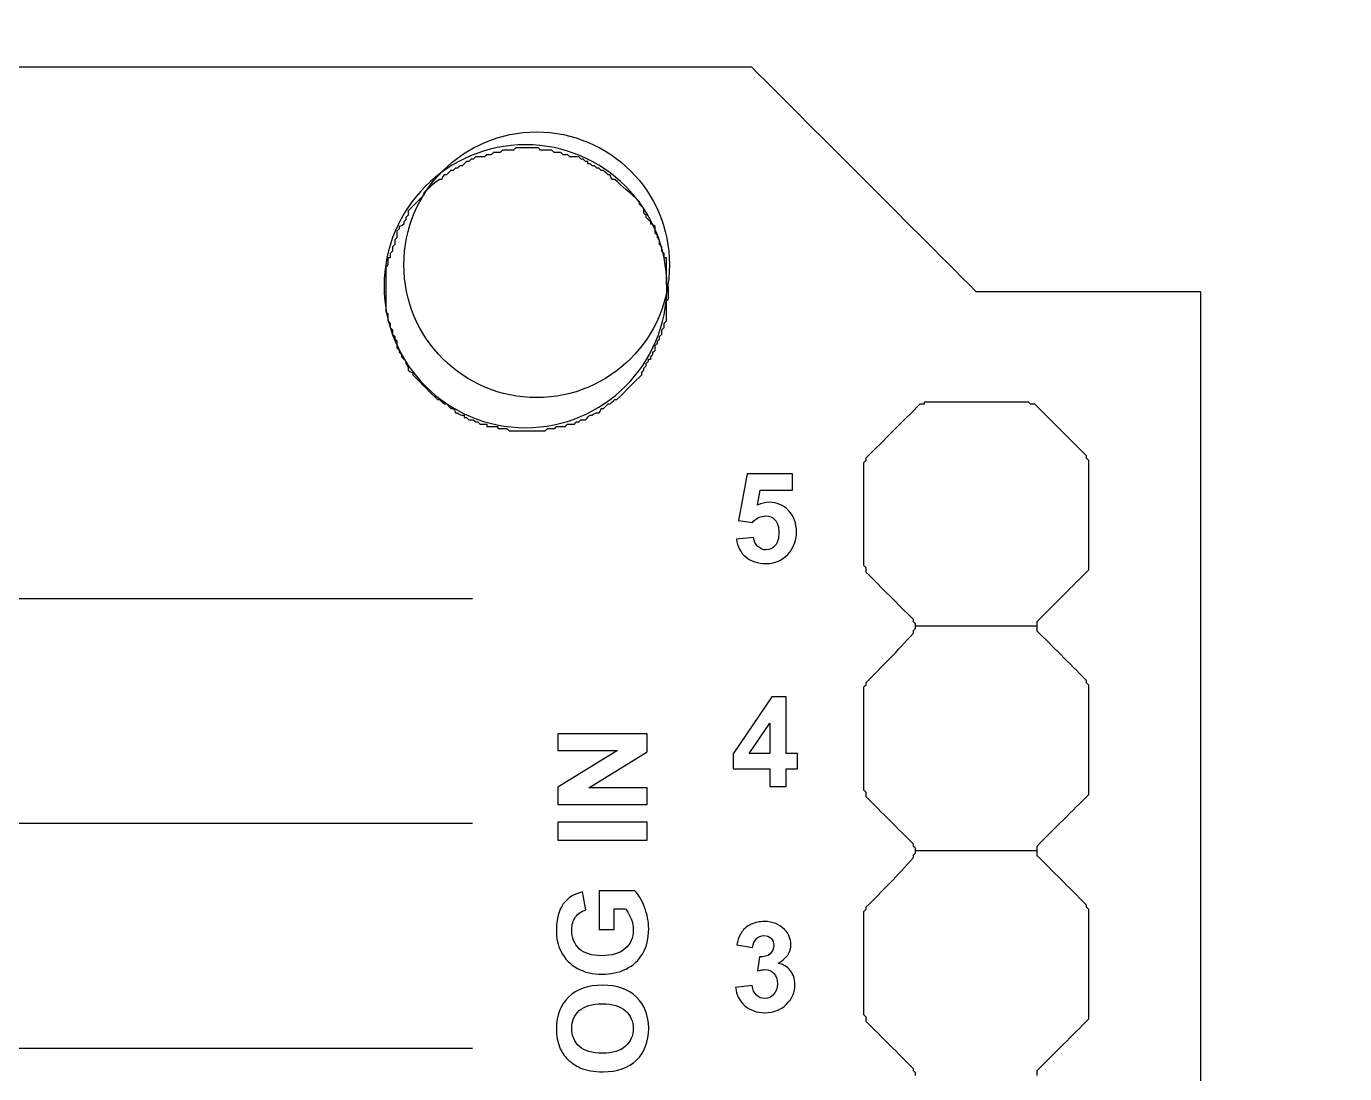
# Model space of a CAD drawing. Extents: x -1020 to 856, y -646 to 1108.
# Drawn here: x 435.61 to 450.5, y 738.87 to 750.69 of the extents above; entities that cross this region are included whole.
import ezdxf

# ---------------------------------------------------------------- set-up
doc = ezdxf.new("R2010")
doc.units = 0
doc.header["$MEASUREMENT"] = 0
doc.layers.add('LAYER_1', color=7, linetype='CONTINUOUS')

msp = doc.modelspace()

# ---------------------------------------------------------------- linework, layer by layer
at = {"layer": 'LAYER_1', "color": 250}
msp.add_ellipse((441.375, 748), major_axis=(0, 1.5), ratio=1, dxfattribs=at)
for points, knots in [([(581.5, 670), (581.5, 670), (581.5, 793), (581.5, 793), (581.5, 793), (581.5, 795.761), (579.261, 798), (576.5, 798), (576.5, 798), (576.5, 798), (333.5, 798), (333.5, 798), (333.5, 798), (330.739, 798), (328.5, 795.761), (328.5, 793), (328.5, 793), (328.5, 793), (328.5, 670), (328.5, 670), (328.5, 670), (328.5, 667.239), (330.739, 665), (333.5, 665), (333.5, 665), (333.5, 665), (576.5, 665), (576.5, 665), (576.5, 665), (579.261, 665), (581.5, 667.239), (581.5, 670)], [0, 0, 0, 0, 0.125, 0.125, 0.125, 0.125, 0.25, 0.25, 0.25, 0.25, 0.375, 0.375, 0.375, 0.375, 0.5, 0.5, 0.5, 0.5, 0.625, 0.625, 0.625, 0.625, 0.75, 0.75, 0.75, 0.75, 0.875, 0.875, 0.875, 0.875, 1, 1, 1, 1]), ([(439.6518, 747.7579), (439.6518, 748.6399), (440.3671, 749.3552), (441.2492, 749.3552), (441.2492, 749.3552), (442.1311, 749.3552), (442.8464, 748.6399), (442.8464, 747.7579), (442.8464, 747.7579), (442.8464, 746.8758), (442.1311, 746.1606), (441.2492, 746.1606), (441.2492, 746.1606), (440.3671, 746.1606), (439.6518, 746.8758), (439.6518, 747.7579)], [0, 0, 0, 0, 0.25, 0.25, 0.25, 0.25, 0.5, 0.5, 0.5, 0.5, 0.75, 0.75, 0.75, 0.75, 1, 1, 1, 1]), ([(442.8655, 747.6206), (442.8655, 747.6206), (442.8655, 747.6206), (442.8402, 747.5952), (442.8402, 747.5952), (442.8402, 747.5192), (442.8402, 747.4431), (442.8402, 747.367), (442.8402, 747.367), (442.8402, 747.367), (442.8402, 747.367), (442.8148, 747.3417), (442.8148, 747.3417), (442.8148, 747.3417), (442.8148, 747.3163), (442.8148, 747.2909), (442.8148, 747.2909), (442.8148, 747.2909), (442.8148, 747.2909), (442.7894, 747.2656), (442.7894, 747.2656), (442.7894, 747.2656), (442.7894, 747.2402), (442.7894, 747.2149), (442.7894, 747.2149), (442.7894, 747.2149), (442.7894, 747.2149), (442.7641, 747.1895), (442.7641, 747.1895), (442.7641, 747.1895), (442.7641, 747.1895), (442.7641, 747.1641), (442.7641, 747.1641), (442.7641, 747.1641), (442.7641, 747.1641), (442.7387, 747.1388), (442.7387, 747.1388), (442.7387, 747.1388), (442.7387, 747.1388), (442.7387, 747.1134), (442.7387, 747.1134), (442.7387, 747.1134), (442.7387, 747.1134), (442.7134, 747.0881), (442.7134, 747.0881), (442.7134, 747.0881), (442.7134, 747.0627), (442.7134, 747.0374), (442.7134, 747.0374), (442.7134, 747.0374), (442.7134, 747.0374), (442.688, 747.012), (442.688, 747.012), (442.688, 747.012), (442.688, 747.012), (442.688, 746.9866), (442.688, 746.9866), (442.688, 746.9866), (442.688, 746.9866), (442.6627, 746.9613), (442.6627, 746.9613), (442.6627, 746.9613), (442.6627, 746.9613), (442.6627, 746.9359), (442.6627, 746.9359), (442.6627, 746.9359), (442.6627, 746.9359), (442.6373, 746.9359), (442.6373, 746.9359), (442.6373, 746.9359), (442.6373, 746.9359), (442.6373, 746.9106), (442.6373, 746.9106), (442.6373, 746.9106), (442.6373, 746.9106), (442.6119, 746.8852), (442.6119, 746.8852), (442.6119, 746.8852), (442.6119, 746.8852), (442.6119, 746.8599), (442.6119, 746.8599), (442.6119, 746.8599), (442.6119, 746.8599), (442.5866, 746.8345), (442.5866, 746.8345), (442.5866, 746.8345), (442.5866, 746.8345), (442.5866, 746.8091), (442.5866, 746.8091), (442.5866, 746.8091), (442.5866, 746.8091), (442.5612, 746.7838), (442.5612, 746.7838), (442.5612, 746.7838), (442.5612, 746.7838), (442.5612, 746.7584), (442.5612, 746.7584), (442.4852, 746.6824), (442.3837, 746.5809), (442.2823, 746.4795), (442.2823, 746.4795), (442.2823, 746.4795), (442.2823, 746.4795), (442.2569, 746.4795), (442.2569, 746.4795), (442.2569, 746.4795), (442.2316, 746.4541), (442.2062, 746.4288), (442.2062, 746.4288), (442.2062, 746.4288), (442.2062, 746.4288), (442.1809, 746.4288), (442.1809, 746.4288), (442.1809, 746.4288), (442.1555, 746.4034), (442.1302, 746.3781), (442.1302, 746.3781), (442.1302, 746.3781), (442.1302, 746.3781), (442.1048, 746.3781), (442.1048, 746.3781), (442.1048, 746.3781), (442.1048, 746.3527), (442.0794, 746.3274), (442.0794, 746.3274), (442.0794, 746.3274), (442.0794, 746.3274), (442.0541, 746.3274), (442.0541, 746.3274), (442.0541, 746.3274), (442.0287, 746.3274), (442.0034, 746.302), (442.0034, 746.302), (442.0034, 746.302), (442.0034, 746.302), (441.978, 746.302), (441.978, 746.302), (441.978, 746.302), (441.9527, 746.2766), (441.9273, 746.2513), (441.9273, 746.2513), (441.9273, 746.2513), (441.9019, 746.2513), (441.8766, 746.2513), (441.8766, 746.2513), (441.8766, 746.2513), (441.8766, 746.2513), (441.8512, 746.2259), (441.8512, 746.2259), (441.8512, 746.2259), (441.8512, 746.2259), (441.8259, 746.2259), (441.8259, 746.2259), (441.8259, 746.2259), (441.8259, 746.2259), (441.8005, 746.2006), (441.8005, 746.2006), (441.7752, 746.2006), (441.7498, 746.2006), (441.7244, 746.2006), (441.7244, 746.2006), (441.7244, 746.2006), (441.7244, 746.2006), (441.6991, 746.1752), (441.6991, 746.1752), (441.6737, 746.1752), (441.6484, 746.1752), (441.5976, 746.1752), (441.5976, 746.1752), (441.5976, 746.1752), (441.5976, 746.1752), (441.5723, 746.1499), (441.5723, 746.1499), (441.5469, 746.1499), (441.5216, 746.1499), (441.4962, 746.1499), (441.4962, 746.1499), (441.4962, 746.1499), (441.4962, 746.1499), (441.4709, 746.1245), (441.4709, 746.1245), (441.3441, 746.1245), (441.2173, 746.1245), (441.0651, 746.1245), (441.0651, 746.1245), (441.0651, 746.1245), (441.0651, 746.1245), (441.0398, 746.1499), (441.0398, 746.1499), (441.0144, 746.1499), (440.9891, 746.1499), (440.9384, 746.1499), (440.9384, 746.1499), (440.9384, 746.1499), (440.9384, 746.1499), (440.9384, 746.1752), (440.9384, 746.1752), (440.913, 746.1752), (440.8623, 746.1752), (440.8116, 746.1752), (440.8116, 746.1752), (440.8116, 746.1752), (440.8116, 746.1752), (440.8116, 746.2006), (440.8116, 746.2006), (440.7862, 746.2006), (440.7609, 746.2006), (440.7355, 746.2006), (440.7355, 746.2006), (440.7355, 746.2006), (440.7355, 746.2006), (440.7101, 746.2259), (440.7101, 746.2259), (440.7101, 746.2259), (440.7101, 746.2259), (440.6848, 746.2259), (440.6848, 746.2259), (440.6848, 746.2259), (440.6848, 746.2259), (440.6594, 746.2513), (440.6594, 746.2513), (440.6594, 746.2513), (440.6341, 746.2513), (440.6087, 746.2513), (440.6087, 746.2513), (440.6087, 746.2513), (440.6087, 746.2513), (440.5834, 746.2766), (440.5834, 746.2766), (440.5834, 746.2766), (440.5834, 746.2766), (440.558, 746.2766), (440.558, 746.2766), (440.558, 746.2766), (440.558, 746.2766), (440.558, 746.302), (440.558, 746.302), (440.558, 746.302), (440.558, 746.302), (440.5326, 746.302), (440.5326, 746.302), (440.5326, 746.302), (440.5073, 746.302), (440.4819, 746.3274), (440.4819, 746.3274), (440.4819, 746.3274), (440.4819, 746.3274), (440.4566, 746.3274), (440.4566, 746.3274), (440.4566, 746.3274), (440.4566, 746.3527), (440.4312, 746.3781), (440.4312, 746.3781), (440.4312, 746.3781), (440.4312, 746.3781), (440.4059, 746.3781), (440.4059, 746.3781), (440.4059, 746.3781), (440.3805, 746.4034), (440.3551, 746.4288), (440.3551, 746.4288), (440.3551, 746.4288), (440.3551, 746.4288), (440.3298, 746.4288), (440.3298, 746.4288), (440.3298, 746.4288), (440.3044, 746.4541), (440.2791, 746.4795), (440.2791, 746.4795), (440.2791, 746.4795), (440.2791, 746.4795), (440.2537, 746.4795), (440.2537, 746.4795), (440.1776, 746.5556), (440.0762, 746.657), (439.9748, 746.7584), (439.9748, 746.7584), (439.9748, 746.7584), (439.9748, 746.7584), (439.9748, 746.7838), (439.9748, 746.7838), (439.9748, 746.7838), (439.9494, 746.7838), (439.9241, 746.8091), (439.9241, 746.8091), (439.9241, 746.8091), (439.9241, 746.8091), (439.9241, 746.8345), (439.9241, 746.8345), (439.9241, 746.8345), (439.9241, 746.8599), (439.8987, 746.8852), (439.8987, 746.8852), (439.8987, 746.8852), (439.8987, 746.8852), (439.8987, 746.9106), (439.8987, 746.9106), (439.8987, 746.9106), (439.8734, 746.9359), (439.848, 746.9613), (439.848, 746.9613), (439.848, 746.9613), (439.848, 746.9613), (439.848, 746.9866), (439.848, 746.9866), (439.848, 746.9866), (439.848, 746.9866), (439.8226, 747.012), (439.8226, 747.012), (439.8226, 747.012), (439.8226, 747.012), (439.8226, 747.0374), (439.8226, 747.0374), (439.8226, 747.0374), (439.8226, 747.0374), (439.7973, 747.0627), (439.7973, 747.0627), (439.7973, 747.0881), (439.7973, 747.1134), (439.7973, 747.1388), (439.7973, 747.1388), (439.7973, 747.1388), (439.7973, 747.1388), (439.7719, 747.1641), (439.7719, 747.1641), (439.7719, 747.1641), (439.7719, 747.1641), (439.7719, 747.1895), (439.7719, 747.1895), (439.7719, 747.1895), (439.7719, 747.1895), (439.7466, 747.2149), (439.7466, 747.2149), (439.7466, 747.2149), (439.7466, 747.2402), (439.7466, 747.2656), (439.7466, 747.2656), (439.7466, 747.2656), (439.7466, 747.2656), (439.7212, 747.2909), (439.7212, 747.2909), (439.7212, 747.2909), (439.7212, 747.3163), (439.7212, 747.3417), (439.7212, 747.3417), (439.7212, 747.3417), (439.7212, 747.3417), (439.6959, 747.367), (439.6959, 747.367), (439.6959, 747.3924), (439.6959, 747.4177), (439.6959, 747.4431), (439.6959, 747.4431), (439.6959, 747.4431), (439.6959, 747.4431), (439.6705, 747.4684), (439.6705, 747.4684), (439.6705, 747.6206), (439.6705, 747.7981), (439.6705, 747.9756), (439.6705, 747.9756), (439.6705, 747.9756), (439.6705, 747.9756), (439.6959, 748.0009), (439.6959, 748.0009), (439.6959, 748.0263), (439.6959, 748.0517), (439.6959, 748.077), (439.6959, 748.077), (439.6959, 748.077), (439.6959, 748.077), (439.7212, 748.077), (439.7212, 748.077), (439.7212, 748.077), (439.7212, 748.1024), (439.7212, 748.1277), (439.7212, 748.1277), (439.7212, 748.1277), (439.7212, 748.1277), (439.7466, 748.1531), (439.7466, 748.1531), (439.7466, 748.1531), (439.7466, 748.1784), (439.7466, 748.2038), (439.7466, 748.2038), (439.7466, 748.2038), (439.7466, 748.2038), (439.7719, 748.2292), (439.7719, 748.2292), (439.7719, 748.2292), (439.7719, 748.2545), (439.7719, 748.2799), (439.7719, 748.2799), (439.7719, 748.2799), (439.7719, 748.2799), (439.7973, 748.3052), (439.7973, 748.3052), (439.7973, 748.3306), (439.7973, 748.3559), (439.7973, 748.3813), (439.7973, 748.3813), (439.7973, 748.3813), (439.7973, 748.3813), (439.8226, 748.4067), (439.8226, 748.4067), (439.8226, 748.4067), (439.8226, 748.4067), (439.8226, 748.432), (439.8226, 748.432), (439.8226, 748.432), (439.848, 748.432), (439.8734, 748.4574), (439.8734, 748.4574), (439.8734, 748.4574), (439.8734, 748.4574), (439.8734, 748.4827), (439.8734, 748.4827), (439.8734, 748.4827), (439.8734, 748.4827), (439.8987, 748.5081), (439.8987, 748.5081), (439.8987, 748.5081), (439.8987, 748.5081), (439.8987, 748.5334), (439.8987, 748.5334), (439.8987, 748.5334), (439.8987, 748.5334), (439.9241, 748.5588), (439.9241, 748.5588), (439.9241, 748.5588), (439.9241, 748.5842), (439.9241, 748.6095), (439.9241, 748.6095), (439.9748, 748.6602), (440.0255, 748.7109), (440.1016, 748.787), (440.1016, 748.787), (440.1016, 748.787), (440.1016, 748.787), (440.1016, 748.8124), (440.1016, 748.8124), (440.1523, 748.8631), (440.203, 748.9138), (440.2791, 748.9645), (440.2791, 748.9645), (440.2791, 748.9645), (440.2791, 748.9645), (440.3044, 748.9645), (440.3044, 748.9645), (440.3044, 748.9645), (440.3044, 748.9899), (440.3298, 749.0152), (440.3298, 749.0152), (440.3298, 749.0152), (440.3298, 749.0152), (440.3551, 749.0152), (440.3551, 749.0152), (440.3551, 749.0152), (440.3805, 749.0406), (440.4059, 749.0659), (440.4059, 749.0659), (440.4059, 749.0659), (440.4059, 749.0659), (440.4312, 749.0659), (440.4312, 749.0659), (440.4312, 749.0659), (440.4312, 749.0659), (440.4566, 749.0913), (440.4566, 749.0913), (440.4566, 749.0913), (440.4566, 749.0913), (440.4819, 749.0913), (440.4819, 749.0913), (440.4819, 749.0913), (440.4819, 749.0913), (440.5073, 749.1167), (440.5073, 749.1167), (440.5073, 749.1167), (440.5073, 749.1167), (440.5326, 749.1167), (440.5326, 749.1167), (440.5326, 749.1167), (440.558, 749.142), (440.5834, 749.1674), (440.5834, 749.1674), (440.5834, 749.1674), (440.5834, 749.1674), (440.6087, 749.1674), (440.6087, 749.1674), (440.6087, 749.1674), (440.6087, 749.1674), (440.6341, 749.1927), (440.6341, 749.1927), (440.6341, 749.1927), (440.6341, 749.1927), (440.6594, 749.1927), (440.6594, 749.1927), (440.6594, 749.1927), (440.6594, 749.1927), (440.6848, 749.2181), (440.6848, 749.2181), (440.7101, 749.2181), (440.7355, 749.2181), (440.7862, 749.2181), (440.7862, 749.2181), (440.7862, 749.2181), (440.7862, 749.2181), (440.8116, 749.2434), (440.8116, 749.2434), (440.8116, 749.2434), (440.8369, 749.2434), (440.8623, 749.2434), (440.8623, 749.2434), (440.8623, 749.2434), (440.8623, 749.2434), (440.8876, 749.2688), (440.8876, 749.2688), (440.913, 749.2688), (440.9384, 749.2688), (440.9637, 749.2688), (440.9637, 749.2688), (440.9637, 749.2688), (440.9637, 749.2688), (440.9891, 749.2942), (440.9891, 749.2942), (441.0144, 749.2942), (441.0651, 749.2942), (441.1159, 749.2942), (441.1159, 749.2942), (441.1159, 749.2942), (441.1159, 749.2942), (441.1412, 749.3195), (441.1412, 749.3195), (441.2173, 749.3195), (441.2934, 749.3195), (441.3948, 749.3195), (441.3948, 749.3195), (441.3948, 749.3195), (441.3948, 749.3195), (441.4201, 749.2942), (441.4201, 749.2942), (441.4455, 749.2942), (441.4962, 749.2942), (441.5469, 749.2942), (441.5469, 749.2942), (441.5469, 749.2942), (441.5469, 749.2942), (441.5723, 749.2688), (441.5723, 749.2688), (441.5976, 749.2688), (441.623, 749.2688), (441.6484, 749.2688), (441.6484, 749.2688), (441.6484, 749.2688), (441.6484, 749.2688), (441.6737, 749.2434), (441.6737, 749.2434), (441.6737, 749.2434), (441.6991, 749.2434), (441.7244, 749.2434), (441.7244, 749.2434), (441.7244, 749.2434), (441.7244, 749.2434), (441.7498, 749.2181), (441.7498, 749.2181), (441.7752, 749.2181), (441.8005, 749.2181), (441.8512, 749.2181), (441.8512, 749.2181), (441.8512, 749.2181), (441.8512, 749.2181), (441.8766, 749.1927), (441.8766, 749.1927), (441.8766, 749.1927), (441.8766, 749.1927), (441.9019, 749.1927), (441.9019, 749.1927), (441.9019, 749.1927), (441.9019, 749.1927), (441.9273, 749.1674), (441.9273, 749.1674), (441.9273, 749.1674), (441.9273, 749.1674), (441.9527, 749.1674), (441.9527, 749.1674), (441.9527, 749.1674), (441.9527, 749.1674), (441.9527, 749.142), (441.9527, 749.142), (441.9527, 749.142), (441.9527, 749.142), (441.978, 749.142), (441.978, 749.142), (441.978, 749.142), (441.978, 749.142), (442.0034, 749.1167), (442.0034, 749.1167), (442.0034, 749.1167), (442.0034, 749.1167), (442.0287, 749.1167), (442.0287, 749.1167), (442.0287, 749.1167), (442.0287, 749.1167), (442.0541, 749.0913), (442.0541, 749.0913), (442.0541, 749.0913), (442.0541, 749.0913), (442.0794, 749.0913), (442.0794, 749.0913), (442.0794, 749.0913), (442.0794, 749.0913), (442.1048, 749.0659), (442.1048, 749.0659), (442.1048, 749.0659), (442.1048, 749.0659), (442.1302, 749.0659), (442.1302, 749.0659), (442.1302, 749.0659), (442.1555, 749.0406), (442.1809, 749.0152), (442.1809, 749.0152), (442.1809, 749.0152), (442.1809, 749.0152), (442.2062, 749.0152), (442.2062, 749.0152), (442.2062, 749.0152), (442.2062, 748.9899), (442.2316, 748.9645), (442.2316, 748.9645), (442.2316, 748.9645), (442.2316, 748.9645), (442.2569, 748.9645), (442.2569, 748.9645), (442.333, 748.8884), (442.4344, 748.8124), (442.5359, 748.7109), (442.5359, 748.7109), (442.5359, 748.7109), (442.5359, 748.7109), (442.5359, 748.6856), (442.5359, 748.6856), (442.5359, 748.6856), (442.5612, 748.6602), (442.5866, 748.6349), (442.5866, 748.6349), (442.5866, 748.6349), (442.5866, 748.6095), (442.5866, 748.5842), (442.5866, 748.5842), (442.5866, 748.5842), (442.5866, 748.5842), (442.6119, 748.5588), (442.6119, 748.5588), (442.6119, 748.5588), (442.6119, 748.5588), (442.6119, 748.5334), (442.6119, 748.5334), (442.6119, 748.5334), (442.6373, 748.5081), (442.6627, 748.4827), (442.6627, 748.4827), (442.6627, 748.4827), (442.6627, 748.4827), (442.6627, 748.4574), (442.6627, 748.4574), (442.6627, 748.4574), (442.688, 748.4574), (442.7134, 748.432), (442.7134, 748.432), (442.7134, 748.4067), (442.7134, 748.3813), (442.7134, 748.3559), (442.7134, 748.3559), (442.7134, 748.3559), (442.7134, 748.3559), (442.7387, 748.3306), (442.7387, 748.3306), (442.7387, 748.3306), (442.7387, 748.3306), (442.7387, 748.3052), (442.7387, 748.3052), (442.7387, 748.3052), (442.7387, 748.3052), (442.7641, 748.2799), (442.7641, 748.2799), (442.7641, 748.2799), (442.7641, 748.2545), (442.7641, 748.2292), (442.7641, 748.2292), (442.7641, 748.2292), (442.7641, 748.2292), (442.7894, 748.2038), (442.7894, 748.2038), (442.7894, 748.2038), (442.7894, 748.1784), (442.7894, 748.1531), (442.7894, 748.1531), (442.7894, 748.1531), (442.7894, 748.1531), (442.8148, 748.1277), (442.8148, 748.1277), (442.8148, 748.1277), (442.8148, 748.1024), (442.8148, 748.077), (442.8148, 748.077), (442.8148, 748.077), (442.8148, 748.077), (442.8402, 748.077), (442.8402, 748.077), (442.8402, 747.9756), (442.8402, 747.8742), (442.8402, 747.7727), (442.8402, 747.7727), (442.8402, 747.7727), (442.8402, 747.7727), (442.8655, 747.7474), (442.8655, 747.7474), (442.8655, 747.722), (442.8655, 747.6713), (442.8655, 747.6206)], [0, 0, 0, 0, 0.0055556, 0.0055556, 0.0055556, 0.0055556, 0.0111111, 0.0111111, 0.0111111, 0.0111111, 0.0166667, 0.0166667, 0.0166667, 0.0166667, 0.0222222, 0.0222222, 0.0222222, 0.0222222, 0.0277778, 0.0277778, 0.0277778, 0.0277778, 0.0333333, 0.0333333, 0.0333333, 0.0333333, 0.0388889, 0.0388889, 0.0388889, 0.0388889, 0.0444444, 0.0444444, 0.0444444, 0.0444444, 0.05, 0.05, 0.05, 0.05, 0.0555556, 0.0555556, 0.0555556, 0.0555556, 0.0611111, 0.0611111, 0.0611111, 0.0611111, 0.0666667, 0.0666667, 0.0666667, 0.0666667, 0.0722222, 0.0722222, 0.0722222, 0.0722222, 0.0777778, 0.0777778, 0.0777778, 0.0777778, 0.0833333, 0.0833333, 0.0833333, 0.0833333, 0.0888889, 0.0888889, 0.0888889, 0.0888889, 0.0944444, 0.0944444, 0.0944444, 0.0944444, 0.1, 0.1, 0.1, 0.1, 0.1055556, 0.1055556, 0.1055556, 0.1055556, 0.1111111, 0.1111111, 0.1111111, 0.1111111, 0.1166667, 0.1166667, 0.1166667, 0.1166667, 0.1222222, 0.1222222, 0.1222222, 0.1222222, 0.1277778, 0.1277778, 0.1277778, 0.1277778, 0.1333333, 0.1333333, 0.1333333, 0.1333333, 0.1388889, 0.1388889, 0.1388889, 0.1388889, 0.1444444, 0.1444444, 0.1444444, 0.1444444, 0.15, 0.15, 0.15, 0.15, 0.1555556, 0.1555556, 0.1555556, 0.1555556, 0.1611111, 0.1611111, 0.1611111, 0.1611111, 0.1666667, 0.1666667, 0.1666667, 0.1666667, 0.1722222, 0.1722222, 0.1722222, 0.1722222, 0.1777778, 0.1777778, 0.1777778, 0.1777778, 0.1833333, 0.1833333, 0.1833333, 0.1833333, 0.1888889, 0.1888889, 0.1888889, 0.1888889, 0.1944444, 0.1944444, 0.1944444, 0.1944444, 0.2, 0.2, 0.2, 0.2, 0.2055556, 0.2055556, 0.2055556, 0.2055556, 0.2111111, 0.2111111, 0.2111111, 0.2111111, 0.2166667, 0.2166667, 0.2166667, 0.2166667, 0.2222222, 0.2222222, 0.2222222, 0.2222222, 0.2277778, 0.2277778, 0.2277778, 0.2277778, 0.2333333, 0.2333333, 0.2333333, 0.2333333, 0.2388889, 0.2388889, 0.2388889, 0.2388889, 0.2444444, 0.2444444, 0.2444444, 0.2444444, 0.25, 0.25, 0.25, 0.25, 0.2555556, 0.2555556, 0.2555556, 0.2555556, 0.2611111, 0.2611111, 0.2611111, 0.2611111, 0.2666667, 0.2666667, 0.2666667, 0.2666667, 0.2722222, 0.2722222, 0.2722222, 0.2722222, 0.2777778, 0.2777778, 0.2777778, 0.2777778, 0.2833333, 0.2833333, 0.2833333, 0.2833333, 0.2888889, 0.2888889, 0.2888889, 0.2888889, 0.2944444, 0.2944444, 0.2944444, 0.2944444, 0.3, 0.3, 0.3, 0.3, 0.3055556, 0.3055556, 0.3055556, 0.3055556, 0.3111111, 0.3111111, 0.3111111, 0.3111111, 0.3166667, 0.3166667, 0.3166667, 0.3166667, 0.3222222, 0.3222222, 0.3222222, 0.3222222, 0.3277778, 0.3277778, 0.3277778, 0.3277778, 0.3333333, 0.3333333, 0.3333333, 0.3333333, 0.3388889, 0.3388889, 0.3388889, 0.3388889, 0.3444444, 0.3444444, 0.3444444, 0.3444444, 0.35, 0.35, 0.35, 0.35, 0.3555556, 0.3555556, 0.3555556, 0.3555556, 0.3611111, 0.3611111, 0.3611111, 0.3611111, 0.3666667, 0.3666667, 0.3666667, 0.3666667, 0.3722222, 0.3722222, 0.3722222, 0.3722222, 0.3777778, 0.3777778, 0.3777778, 0.3777778, 0.3833333, 0.3833333, 0.3833333, 0.3833333, 0.3888889, 0.3888889, 0.3888889, 0.3888889, 0.3944444, 0.3944444, 0.3944444, 0.3944444, 0.4, 0.4, 0.4, 0.4, 0.4055556, 0.4055556, 0.4055556, 0.4055556, 0.4111111, 0.4111111, 0.4111111, 0.4111111, 0.4166667, 0.4166667, 0.4166667, 0.4166667, 0.4222222, 0.4222222, 0.4222222, 0.4222222, 0.4277778, 0.4277778, 0.4277778, 0.4277778, 0.4333333, 0.4333333, 0.4333333, 0.4333333, 0.4388889, 0.4388889, 0.4388889, 0.4388889, 0.4444444, 0.4444444, 0.4444444, 0.4444444, 0.45, 0.45, 0.45, 0.45, 0.4555556, 0.4555556, 0.4555556, 0.4555556, 0.4611111, 0.4611111, 0.4611111, 0.4611111, 0.4666667, 0.4666667, 0.4666667, 0.4666667, 0.4722222, 0.4722222, 0.4722222, 0.4722222, 0.4777778, 0.4777778, 0.4777778, 0.4777778, 0.4833333, 0.4833333, 0.4833333, 0.4833333, 0.4888889, 0.4888889, 0.4888889, 0.4888889, 0.4944444, 0.4944444, 0.4944444, 0.4944444, 0.5, 0.5, 0.5, 0.5, 0.5055556, 0.5055556, 0.5055556, 0.5055556, 0.5111111, 0.5111111, 0.5111111, 0.5111111, 0.5166667, 0.5166667, 0.5166667, 0.5166667, 0.5222222, 0.5222222, 0.5222222, 0.5222222, 0.5277778, 0.5277778, 0.5277778, 0.5277778, 0.5333333, 0.5333333, 0.5333333, 0.5333333, 0.5388889, 0.5388889, 0.5388889, 0.5388889, 0.5444444, 0.5444444, 0.5444444, 0.5444444, 0.55, 0.55, 0.55, 0.55, 0.5555556, 0.5555556, 0.5555556, 0.5555556, 0.5611111, 0.5611111, 0.5611111, 0.5611111, 0.5666667, 0.5666667, 0.5666667, 0.5666667, 0.5722222, 0.5722222, 0.5722222, 0.5722222, 0.5777778, 0.5777778, 0.5777778, 0.5777778, 0.5833333, 0.5833333, 0.5833333, 0.5833333, 0.5888889, 0.5888889, 0.5888889, 0.5888889, 0.5944444, 0.5944444, 0.5944444, 0.5944444, 0.6, 0.6, 0.6, 0.6, 0.6055556, 0.6055556, 0.6055556, 0.6055556, 0.6111111, 0.6111111, 0.6111111, 0.6111111, 0.6166667, 0.6166667, 0.6166667, 0.6166667, 0.6222222, 0.6222222, 0.6222222, 0.6222222, 0.6277778, 0.6277778, 0.6277778, 0.6277778, 0.6333333, 0.6333333, 0.6333333, 0.6333333, 0.6388889, 0.6388889, 0.6388889, 0.6388889, 0.6444444, 0.6444444, 0.6444444, 0.6444444, 0.65, 0.65, 0.65, 0.65, 0.6555556, 0.6555556, 0.6555556, 0.6555556, 0.6611111, 0.6611111, 0.6611111, 0.6611111, 0.6666667, 0.6666667, 0.6666667, 0.6666667, 0.6722222, 0.6722222, 0.6722222, 0.6722222, 0.6777778, 0.6777778, 0.6777778, 0.6777778, 0.6833333, 0.6833333, 0.6833333, 0.6833333, 0.6888889, 0.6888889, 0.6888889, 0.6888889, 0.6944444, 0.6944444, 0.6944444, 0.6944444, 0.7, 0.7, 0.7, 0.7, 0.7055556, 0.7055556, 0.7055556, 0.7055556, 0.7111111, 0.7111111, 0.7111111, 0.7111111, 0.7166667, 0.7166667, 0.7166667, 0.7166667, 0.7222222, 0.7222222, 0.7222222, 0.7222222, 0.7277778, 0.7277778, 0.7277778, 0.7277778, 0.7333333, 0.7333333, 0.7333333, 0.7333333, 0.7388889, 0.7388889, 0.7388889, 0.7388889, 0.7444444, 0.7444444, 0.7444444, 0.7444444, 0.75, 0.75, 0.75, 0.75, 0.7555556, 0.7555556, 0.7555556, 0.7555556, 0.7611111, 0.7611111, 0.7611111, 0.7611111, 0.7666667, 0.7666667, 0.7666667, 0.7666667, 0.7722222, 0.7722222, 0.7722222, 0.7722222, 0.7777778, 0.7777778, 0.7777778, 0.7777778, 0.7833333, 0.7833333, 0.7833333, 0.7833333, 0.7888889, 0.7888889, 0.7888889, 0.7888889, 0.7944444, 0.7944444, 0.7944444, 0.7944444, 0.8, 0.8, 0.8, 0.8, 0.8055556, 0.8055556, 0.8055556, 0.8055556, 0.8111111, 0.8111111, 0.8111111, 0.8111111, 0.8166667, 0.8166667, 0.8166667, 0.8166667, 0.8222222, 0.8222222, 0.8222222, 0.8222222, 0.8277778, 0.8277778, 0.8277778, 0.8277778, 0.8333333, 0.8333333, 0.8333333, 0.8333333, 0.8388889, 0.8388889, 0.8388889, 0.8388889, 0.8444444, 0.8444444, 0.8444444, 0.8444444, 0.85, 0.85, 0.85, 0.85, 0.8555556, 0.8555556, 0.8555556, 0.8555556, 0.8611111, 0.8611111, 0.8611111, 0.8611111, 0.8666667, 0.8666667, 0.8666667, 0.8666667, 0.8722222, 0.8722222, 0.8722222, 0.8722222, 0.8777778, 0.8777778, 0.8777778, 0.8777778, 0.8833333, 0.8833333, 0.8833333, 0.8833333, 0.8888889, 0.8888889, 0.8888889, 0.8888889, 0.8944444, 0.8944444, 0.8944444, 0.8944444, 0.9, 0.9, 0.9, 0.9, 0.9055556, 0.9055556, 0.9055556, 0.9055556, 0.9111111, 0.9111111, 0.9111111, 0.9111111, 0.9166667, 0.9166667, 0.9166667, 0.9166667, 0.9222222, 0.9222222, 0.9222222, 0.9222222, 0.9277778, 0.9277778, 0.9277778, 0.9277778, 0.9333333, 0.9333333, 0.9333333, 0.9333333, 0.9388889, 0.9388889, 0.9388889, 0.9388889, 0.9444444, 0.9444444, 0.9444444, 0.9444444, 0.95, 0.95, 0.95, 0.95, 0.9555556, 0.9555556, 0.9555556, 0.9555556, 0.9611111, 0.9611111, 0.9611111, 0.9611111, 0.9666667, 0.9666667, 0.9666667, 0.9666667, 0.9722222, 0.9722222, 0.9722222, 0.9722222, 0.9777778, 0.9777778, 0.9777778, 0.9777778, 0.9833333, 0.9833333, 0.9833333, 0.9833333, 0.9888889, 0.9888889, 0.9888889, 0.9888889, 0.9944444, 0.9944444, 0.9944444, 0.9944444, 1, 1, 1, 1]), ([(445.6548, 743.9184), (445.6548, 743.9184), (445.6548, 743.9184), (445.6548, 743.9438), (445.6548, 743.9438), (445.6548, 743.9438), (445.6548, 743.9438), (445.6295, 743.9691), (445.6295, 743.9691), (445.6295, 743.9691), (445.6295, 743.9691), (445.6295, 743.9945), (445.6295, 743.9945), (445.452, 744.172), (445.2745, 744.3495), (445.097, 744.527), (445.097, 744.527), (445.097, 744.527), (445.097, 744.5523), (445.097, 744.5777), (445.097, 744.5777), (445.097, 744.5777), (445.097, 744.5777), (445.0716, 744.6031), (445.0716, 744.6031), (445.0716, 744.9834), (445.0716, 745.3638), (445.0716, 745.7695), (445.0716, 745.7695), (445.0716, 745.7695), (445.0716, 745.7695), (445.097, 745.7949), (445.097, 745.7949), (445.097, 745.7949), (445.097, 745.7949), (445.097, 745.8202), (445.097, 745.8202), (445.2998, 746.0231), (445.5027, 746.2259), (445.7055, 746.4288), (445.7055, 746.4288), (445.7055, 746.4288), (445.7309, 746.4288), (445.7562, 746.4288), (445.7562, 746.4288), (445.7562, 746.4288), (445.7562, 746.4288), (445.7562, 746.4541), (445.7562, 746.4541), (446.1366, 746.4541), (446.517, 746.4541), (446.9227, 746.4541), (446.9227, 746.4541), (446.9227, 746.4541), (446.9227, 746.4541), (446.948, 746.4288), (446.948, 746.4288), (446.948, 746.4288), (446.9734, 746.4288), (446.9988, 746.4288), (446.9988, 746.4288), (447.1763, 746.2513), (447.3791, 746.0484), (447.582, 745.8456), (447.582, 745.8456), (447.582, 745.8456), (447.582, 745.8456), (447.582, 745.8202), (447.582, 745.8202), (447.582, 745.8202), (447.582, 745.8202), (447.6073, 745.7949), (447.6073, 745.7949), (447.6073, 745.3891), (447.6073, 744.9834), (447.6073, 744.5523), (447.6073, 744.5523), (447.4298, 744.3748), (447.227, 744.172), (447.0241, 743.9691), (447.0241, 743.9691), (447.0241, 743.9691), (447.0241, 743.9438), (447.0241, 743.9184)], [0, 0, 0, 0, 0.047619, 0.047619, 0.047619, 0.047619, 0.0952381, 0.0952381, 0.0952381, 0.0952381, 0.1428571, 0.1428571, 0.1428571, 0.1428571, 0.1904762, 0.1904762, 0.1904762, 0.1904762, 0.2380952, 0.2380952, 0.2380952, 0.2380952, 0.2857143, 0.2857143, 0.2857143, 0.2857143, 0.3333333, 0.3333333, 0.3333333, 0.3333333, 0.3809524, 0.3809524, 0.3809524, 0.3809524, 0.4285714, 0.4285714, 0.4285714, 0.4285714, 0.4761905, 0.4761905, 0.4761905, 0.4761905, 0.5238095, 0.5238095, 0.5238095, 0.5238095, 0.5714286, 0.5714286, 0.5714286, 0.5714286, 0.6190476, 0.6190476, 0.6190476, 0.6190476, 0.6666667, 0.6666667, 0.6666667, 0.6666667, 0.7142857, 0.7142857, 0.7142857, 0.7142857, 0.7619048, 0.7619048, 0.7619048, 0.7619048, 0.8095238, 0.8095238, 0.8095238, 0.8095238, 0.8571429, 0.8571429, 0.8571429, 0.8571429, 0.9047619, 0.9047619, 0.9047619, 0.9047619, 0.952381, 0.952381, 0.952381, 0.952381, 1, 1, 1, 1]), ([(443.6313, 744.903), (443.6313, 744.903), (443.8238, 744.9227), (443.8238, 744.9227), (443.8238, 744.9227), (443.8292, 744.8793), (443.8456, 744.8448), (443.8726, 744.8195), (443.8726, 744.8195), (443.8996, 744.7938), (443.9308, 744.7811), (443.966, 744.7811), (443.966, 744.7811), (444.0064, 744.7811), (444.0407, 744.7976), (444.0686, 744.8302), (444.0686, 744.8302), (444.0966, 744.8631), (444.1106, 744.9126), (444.1106, 744.9786), (444.1106, 744.9786), (444.1106, 745.0403), (444.0968, 745.0868), (444.0688, 745.1178), (444.0688, 745.1178), (444.0411, 745.1487), (444.005, 745.1643), (443.9606, 745.1643), (443.9606, 745.1643), (443.9052, 745.1643), (443.8554, 745.1396), (443.8113, 745.0905), (443.8113, 745.0905), (443.8113, 745.0905), (443.6545, 745.1133), (443.6545, 745.1133), (443.6545, 745.1133), (443.6545, 745.1133), (443.7536, 745.638), (443.7536, 745.638), (443.7536, 745.638), (443.7536, 745.638), (444.2647, 745.638), (444.2647, 745.638), (444.2647, 745.638), (444.2647, 745.638), (444.2647, 745.4572), (444.2647, 745.4572), (444.2647, 745.4572), (444.2647, 745.4572), (443.9, 745.4572), (443.9, 745.4572), (443.9, 745.4572), (443.9, 745.4572), (443.8698, 745.2858), (443.8698, 745.2858), (443.8698, 745.2858), (443.9129, 745.3075), (443.9569, 745.3182), (444.0019, 745.3182), (444.0019, 745.3182), (444.0876, 745.3182), (444.1604, 745.2871), (444.2198, 745.2249), (444.2198, 745.2249), (444.2794, 745.1624), (444.3092, 745.0814), (444.3092, 744.9819), (444.3092, 744.9819), (444.3092, 744.899), (444.2853, 744.8248), (444.2372, 744.7598), (444.2372, 744.7598), (444.1714, 744.6709), (444.0806, 744.6265), (443.9642, 744.6265), (443.9642, 744.6265), (443.8709, 744.6265), (443.7951, 744.6514), (443.7365, 744.7013), (443.7365, 744.7013), (443.6777, 744.7513), (443.6426, 744.8185), (443.6313, 744.903)], [0, 0, 0, 0, 0.047619, 0.047619, 0.047619, 0.047619, 0.0952381, 0.0952381, 0.0952381, 0.0952381, 0.1428571, 0.1428571, 0.1428571, 0.1428571, 0.1904762, 0.1904762, 0.1904762, 0.1904762, 0.2380952, 0.2380952, 0.2380952, 0.2380952, 0.2857143, 0.2857143, 0.2857143, 0.2857143, 0.3333333, 0.3333333, 0.3333333, 0.3333333, 0.3809524, 0.3809524, 0.3809524, 0.3809524, 0.4285714, 0.4285714, 0.4285714, 0.4285714, 0.4761905, 0.4761905, 0.4761905, 0.4761905, 0.5238095, 0.5238095, 0.5238095, 0.5238095, 0.5714286, 0.5714286, 0.5714286, 0.5714286, 0.6190476, 0.6190476, 0.6190476, 0.6190476, 0.6666667, 0.6666667, 0.6666667, 0.6666667, 0.7142857, 0.7142857, 0.7142857, 0.7142857, 0.7619048, 0.7619048, 0.7619048, 0.7619048, 0.8095238, 0.8095238, 0.8095238, 0.8095238, 0.8571429, 0.8571429, 0.8571429, 0.8571429, 0.9047619, 0.9047619, 0.9047619, 0.9047619, 0.952381, 0.952381, 0.952381, 0.952381, 1, 1, 1, 1]), ([(445.6548, 741.3827), (445.6548, 741.3827), (445.6548, 741.3827), (445.6548, 741.408), (445.6548, 741.408), (445.6548, 741.408), (445.6548, 741.408), (445.6295, 741.4334), (445.6295, 741.4334), (445.6295, 741.4334), (445.6295, 741.4334), (445.6295, 741.4588), (445.6295, 741.4588), (445.452, 741.6363), (445.2745, 741.8138), (445.097, 741.9913), (445.097, 741.9913), (445.097, 741.9913), (445.097, 742.0166), (445.097, 742.042), (445.097, 742.042), (445.097, 742.042), (445.097, 742.042), (445.0716, 742.0673), (445.0716, 742.0673), (445.0716, 742.4477), (445.0716, 742.8281), (445.0716, 743.2338), (445.0716, 743.2338), (445.0716, 743.2338), (445.0716, 743.2338), (445.097, 743.2591), (445.097, 743.2591), (445.097, 743.2591), (445.097, 743.2591), (445.097, 743.2845), (445.097, 743.2845), (445.2745, 743.462), (445.452, 743.6395), (445.6295, 743.8423), (445.6295, 743.8423), (445.6295, 743.8423), (445.6295, 743.8423), (445.6295, 743.8677), (445.6295, 743.8677), (445.6295, 743.8677), (445.6295, 743.8677), (445.6548, 743.8931), (445.6548, 743.8931), (445.6548, 743.8931), (445.6548, 743.8931), (445.6548, 743.9184)], [0, 0, 0, 0, 0.0769231, 0.0769231, 0.0769231, 0.0769231, 0.1538462, 0.1538462, 0.1538462, 0.1538462, 0.2307692, 0.2307692, 0.2307692, 0.2307692, 0.3076923, 0.3076923, 0.3076923, 0.3076923, 0.3846154, 0.3846154, 0.3846154, 0.3846154, 0.4615385, 0.4615385, 0.4615385, 0.4615385, 0.5384615, 0.5384615, 0.5384615, 0.5384615, 0.6153846, 0.6153846, 0.6153846, 0.6153846, 0.6923077, 0.6923077, 0.6923077, 0.6923077, 0.7692308, 0.7692308, 0.7692308, 0.7692308, 0.8461538, 0.8461538, 0.8461538, 0.8461538, 0.9230769, 0.9230769, 0.9230769, 0.9230769, 1, 1, 1, 1]), ([(447.0241, 743.9184), (447.0241, 743.9184), (447.0241, 743.8931), (447.0241, 743.8677), (447.0241, 743.8677), (447.2016, 743.6902), (447.3791, 743.5127), (447.582, 743.3098), (447.582, 743.3098), (447.582, 743.3098), (447.582, 743.3098), (447.582, 743.2845), (447.582, 743.2845), (447.582, 743.2845), (447.582, 743.2845), (447.6073, 743.2591), (447.6073, 743.2591), (447.6073, 742.8534), (447.6073, 742.4477), (447.6073, 742.0166), (447.6073, 742.0166), (447.4298, 741.8391), (447.227, 741.6363), (447.0241, 741.4334), (447.0241, 741.4334), (447.0241, 741.4334), (447.0241, 741.408), (447.0241, 741.3827)], [0, 0, 0, 0, 0.1428571, 0.1428571, 0.1428571, 0.1428571, 0.2857143, 0.2857143, 0.2857143, 0.2857143, 0.4285714, 0.4285714, 0.4285714, 0.4285714, 0.5714286, 0.5714286, 0.5714286, 0.5714286, 0.7142857, 0.7142857, 0.7142857, 0.7142857, 0.8571429, 0.8571429, 0.8571429, 0.8571429, 1, 1, 1, 1]), ([(444.0073, 742.1078), (444.0073, 742.1078), (444.0073, 742.3106), (444.0073, 742.3106), (444.0073, 742.3106), (444.0073, 742.3106), (443.5946, 742.3106), (443.5946, 742.3106), (443.5946, 742.3106), (443.5946, 742.3106), (443.5946, 742.4799), (443.5946, 742.4799), (443.5946, 742.4799), (443.5946, 742.4799), (444.0322, 743.1202), (444.0322, 743.1202), (444.0322, 743.1202), (444.0322, 743.1202), (444.1945, 743.1202), (444.1945, 743.1202), (444.1945, 743.1202), (444.1945, 743.1202), (444.1945, 742.4806), (444.1945, 742.4806), (444.1945, 742.4806), (444.1945, 742.4806), (444.3196, 742.4806), (444.3196, 742.4806), (444.3196, 742.4806), (444.3196, 742.4806), (444.3196, 742.3106), (444.3196, 742.3106), (444.3196, 742.3106), (444.3196, 742.3106), (444.1945, 742.3106), (444.1945, 742.3106), (444.1945, 742.3106), (444.1945, 742.3106), (444.1945, 742.1078), (444.1945, 742.1078), (444.1945, 742.1078), (444.1945, 742.1078), (444.0073, 742.1078), (444.0073, 742.1078)], [0, 0, 0, 0, 0.0909091, 0.0909091, 0.0909091, 0.0909091, 0.1818182, 0.1818182, 0.1818182, 0.1818182, 0.2727273, 0.2727273, 0.2727273, 0.2727273, 0.3636364, 0.3636364, 0.3636364, 0.3636364, 0.4545455, 0.4545455, 0.4545455, 0.4545455, 0.5454545, 0.5454545, 0.5454545, 0.5454545, 0.6363636, 0.6363636, 0.6363636, 0.6363636, 0.7272727, 0.7272727, 0.7272727, 0.7272727, 0.8181818, 0.8181818, 0.8181818, 0.8181818, 0.9090909, 0.9090909, 0.9090909, 0.9090909, 1, 1, 1, 1]), ([(444.0073, 742.4806), (444.0073, 742.4806), (444.0073, 742.8252), (444.0073, 742.8252), (444.0073, 742.8252), (444.0073, 742.8252), (443.7756, 742.4806), (443.7756, 742.4806), (443.7756, 742.4806), (443.7756, 742.4806), (444.0073, 742.4806), (444.0073, 742.4806)], [0, 0, 0, 0, 0.3333333, 0.3333333, 0.3333333, 0.3333333, 0.6666667, 0.6666667, 0.6666667, 0.6666667, 1, 1, 1, 1]), ([(442.6229, 741.9042), (442.6229, 741.9042), (441.6147, 741.9042), (441.6147, 741.9042), (441.6147, 741.9042), (441.6147, 741.9042), (441.6147, 742.1024), (441.6147, 742.1024), (441.6147, 742.1024), (441.6147, 742.1024), (442.2879, 742.5151), (442.2879, 742.5151), (442.2879, 742.5151), (442.2879, 742.5151), (441.6147, 742.5151), (441.6147, 742.5151), (441.6147, 742.5151), (441.6147, 742.5151), (441.6147, 742.7043), (441.6147, 742.7043), (441.6147, 742.7043), (441.6147, 742.7043), (442.6229, 742.7043), (442.6229, 742.7043), (442.6229, 742.7043), (442.6229, 742.7043), (442.6229, 742.4998), (442.6229, 742.4998), (442.6229, 742.4998), (442.6229, 742.4998), (441.9654, 742.0935), (441.9654, 742.0935), (441.9654, 742.0935), (441.9654, 742.0935), (442.6229, 742.0935), (442.6229, 742.0935), (442.6229, 742.0935), (442.6229, 742.0935), (442.6229, 741.9042), (442.6229, 741.9042)], [0, 0, 0, 0, 0.1, 0.1, 0.1, 0.1, 0.2, 0.2, 0.2, 0.2, 0.3, 0.3, 0.3, 0.3, 0.4, 0.4, 0.4, 0.4, 0.5, 0.5, 0.5, 0.5, 0.6, 0.6, 0.6, 0.6, 0.7, 0.7, 0.7, 0.7, 0.8, 0.8, 0.8, 0.8, 0.9, 0.9, 0.9, 0.9, 1, 1, 1, 1]), ([(442.6229, 741.5046), (442.6229, 741.5046), (441.6147, 741.5046), (441.6147, 741.5046), (441.6147, 741.5046), (441.6147, 741.5046), (441.6147, 741.7082), (441.6147, 741.7082), (441.6147, 741.7082), (441.6147, 741.7082), (442.6229, 741.7082), (442.6229, 741.7082), (442.6229, 741.7082), (442.6229, 741.7082), (442.6229, 741.5046), (442.6229, 741.5046)], [0, 0, 0, 0, 0.25, 0.25, 0.25, 0.25, 0.5, 0.5, 0.5, 0.5, 0.75, 0.75, 0.75, 0.75, 1, 1, 1, 1]), ([(445.6548, 738.847), (445.6548, 738.847), (445.6548, 738.847), (445.6548, 738.8723), (445.6548, 738.8723), (445.6548, 738.8723), (445.6548, 738.8723), (445.6295, 738.8977), (445.6295, 738.8977), (445.6295, 738.8977), (445.6295, 738.8977), (445.6295, 738.923), (445.6295, 738.923), (445.452, 739.1005), (445.2745, 739.278), (445.097, 739.4555), (445.097, 739.4555), (445.097, 739.4555), (445.097, 739.4809), (445.097, 739.5062), (445.097, 739.5062), (445.097, 739.5062), (445.097, 739.5062), (445.0716, 739.5316), (445.0716, 739.5316), (445.0716, 739.912), (445.0716, 740.2923), (445.0716, 740.698), (445.0716, 740.698), (445.0716, 740.698), (445.0716, 740.698), (445.097, 740.7234), (445.097, 740.7234), (445.097, 740.7234), (445.097, 740.7234), (445.097, 740.7488), (445.097, 740.7488), (445.2745, 740.9263), (445.452, 741.1038), (445.6295, 741.3066), (445.6295, 741.3066), (445.6295, 741.3066), (445.6295, 741.3066), (445.6295, 741.332), (445.6295, 741.332), (445.6295, 741.332), (445.6295, 741.332), (445.6548, 741.3573), (445.6548, 741.3573), (445.6548, 741.3573), (445.6548, 741.3573), (445.6548, 741.3827)], [0, 0, 0, 0, 0.0769231, 0.0769231, 0.0769231, 0.0769231, 0.1538462, 0.1538462, 0.1538462, 0.1538462, 0.2307692, 0.2307692, 0.2307692, 0.2307692, 0.3076923, 0.3076923, 0.3076923, 0.3076923, 0.3846154, 0.3846154, 0.3846154, 0.3846154, 0.4615385, 0.4615385, 0.4615385, 0.4615385, 0.5384615, 0.5384615, 0.5384615, 0.5384615, 0.6153846, 0.6153846, 0.6153846, 0.6153846, 0.6923077, 0.6923077, 0.6923077, 0.6923077, 0.7692308, 0.7692308, 0.7692308, 0.7692308, 0.8461538, 0.8461538, 0.8461538, 0.8461538, 0.9230769, 0.9230769, 0.9230769, 0.9230769, 1, 1, 1, 1]), ([(447.0241, 741.3827), (447.0241, 741.3827), (447.0241, 741.3573), (447.0241, 741.332), (447.0241, 741.332), (447.2016, 741.1545), (447.3791, 740.977), (447.582, 740.7741), (447.582, 740.7741), (447.582, 740.7741), (447.582, 740.7741), (447.582, 740.7488), (447.582, 740.7488), (447.582, 740.7488), (447.582, 740.7488), (447.6073, 740.7234), (447.6073, 740.7234), (447.6073, 740.3177), (447.6073, 739.912), (447.6073, 739.4809), (447.6073, 739.4809), (447.4298, 739.3034), (447.227, 739.1005), (447.0241, 738.8977), (447.0241, 738.8977), (447.0241, 738.8977), (447.0241, 738.8723), (447.0241, 738.847)], [0, 0, 0, 0, 0.1428571, 0.1428571, 0.1428571, 0.1428571, 0.2857143, 0.2857143, 0.2857143, 0.2857143, 0.4285714, 0.4285714, 0.4285714, 0.4285714, 0.5714286, 0.5714286, 0.5714286, 0.5714286, 0.7142857, 0.7142857, 0.7142857, 0.7142857, 0.8571429, 0.8571429, 0.8571429, 0.8571429, 1, 1, 1, 1]), ([(442.2522, 740.4931), (442.2522, 740.4931), (442.0823, 740.4931), (442.0823, 740.4931), (442.0823, 740.4931), (442.0823, 740.4931), (442.0823, 740.9319), (442.0823, 740.9319), (442.0823, 740.9319), (442.0823, 740.9319), (442.4839, 740.9319), (442.4839, 740.9319), (442.4839, 740.9319), (442.5252, 740.8891), (442.5616, 740.8274), (442.5931, 740.7464), (442.5931, 740.7464), (442.6243, 740.6654), (442.64, 740.5835), (442.64, 740.5006), (442.64, 740.5006), (442.64, 740.3952), (442.618, 740.3032), (442.5738, 740.2248), (442.5738, 740.2248), (442.5294, 740.1464), (442.4663, 740.0875), (442.3839, 740.0481), (442.3839, 740.0481), (442.3015, 740.0086), (442.2121, 739.9888), (442.1154, 739.9888), (442.1154, 739.9888), (442.0105, 739.9888), (441.917, 740.011), (441.8353, 740.0548), (441.8353, 740.0548), (441.7539, 740.099), (441.6912, 740.1633), (441.6478, 740.2483), (441.6478, 740.2483), (441.6142, 740.3128), (441.5975, 740.3933), (441.5975, 740.4896), (441.5975, 740.4896), (441.5975, 740.6147), (441.6238, 740.7126), (441.6762, 740.7828), (441.6762, 740.7828), (441.7288, 740.8532), (441.8013, 740.8985), (441.8941, 740.9187), (441.8941, 740.9187), (441.8941, 740.9187), (441.9318, 740.7165), (441.9318, 740.7165), (441.9318, 740.7165), (441.8823, 740.7023), (441.8431, 740.6755), (441.8144, 740.6363), (441.8144, 740.6363), (441.7858, 740.5971), (441.7715, 740.5483), (441.7715, 740.4896), (441.7715, 740.4896), (441.7715, 740.4006), (441.7997, 740.33), (441.856, 740.2774), (441.856, 740.2774), (441.9126, 740.2248), (441.9961, 740.1987), (442.1072, 740.1987), (442.1072, 740.1987), (442.2266, 740.1987), (442.3166, 740.2253), (442.3764, 740.2785), (442.3764, 740.2785), (442.4363, 740.3316), (442.4661, 740.4013), (442.4661, 740.4875), (442.4661, 740.4875), (442.4661, 740.5302), (442.4576, 740.5729), (442.441, 740.6159), (442.441, 740.6159), (442.4243, 740.6586), (442.4039, 740.6954), (442.3802, 740.7262), (442.3802, 740.7262), (442.3802, 740.7262), (442.2522, 740.7262), (442.2522, 740.7262), (442.2522, 740.7262), (442.2522, 740.7262), (442.2522, 740.4931), (442.2522, 740.4931)], [0, 0, 0, 0, 0.0416667, 0.0416667, 0.0416667, 0.0416667, 0.0833333, 0.0833333, 0.0833333, 0.0833333, 0.125, 0.125, 0.125, 0.125, 0.1666667, 0.1666667, 0.1666667, 0.1666667, 0.2083333, 0.2083333, 0.2083333, 0.2083333, 0.25, 0.25, 0.25, 0.25, 0.2916667, 0.2916667, 0.2916667, 0.2916667, 0.3333333, 0.3333333, 0.3333333, 0.3333333, 0.375, 0.375, 0.375, 0.375, 0.4166667, 0.4166667, 0.4166667, 0.4166667, 0.4583333, 0.4583333, 0.4583333, 0.4583333, 0.5, 0.5, 0.5, 0.5, 0.5416667, 0.5416667, 0.5416667, 0.5416667, 0.5833333, 0.5833333, 0.5833333, 0.5833333, 0.625, 0.625, 0.625, 0.625, 0.6666667, 0.6666667, 0.6666667, 0.6666667, 0.7083333, 0.7083333, 0.7083333, 0.7083333, 0.75, 0.75, 0.75, 0.75, 0.7916667, 0.7916667, 0.7916667, 0.7916667, 0.8333333, 0.8333333, 0.8333333, 0.8333333, 0.875, 0.875, 0.875, 0.875, 0.9166667, 0.9166667, 0.9166667, 0.9166667, 0.9583333, 0.9583333, 0.9583333, 0.9583333, 1, 1, 1, 1]), ([(443.6217, 739.8397), (443.6217, 739.8397), (443.8085, 739.8622), (443.8085, 739.8622), (443.8085, 739.8622), (443.8146, 739.8146), (443.8305, 739.7782), (443.8569, 739.7531), (443.8569, 739.7531), (443.8829, 739.7278), (443.9146, 739.7151), (443.9517, 739.7151), (443.9517, 739.7151), (443.9916, 739.7151), (444.0252, 739.7303), (444.0524, 739.7606), (444.0524, 739.7606), (444.0797, 739.7909), (444.0933, 739.8315), (444.0933, 739.8829), (444.0933, 739.8829), (444.0933, 739.9315), (444.0804, 739.97), (444.0541, 739.9984), (444.0541, 739.9984), (444.028, 740.027), (443.996, 740.0412), (443.9585, 740.0412), (443.9585, 740.0412), (443.9338, 740.0412), (443.9043, 740.0364), (443.8698, 740.0268), (443.8698, 740.0268), (443.8698, 740.0268), (443.8911, 740.1841), (443.8911, 740.1841), (443.8911, 740.1841), (443.9435, 740.1829), (443.9834, 740.1942), (444.0109, 740.2181), (444.0109, 740.2181), (444.0383, 740.2423), (444.0522, 740.2742), (444.0522, 740.3142), (444.0522, 740.3142), (444.0522, 740.3482), (444.0421, 740.3751), (444.0219, 740.3953), (444.0219, 740.3953), (444.0017, 740.4155), (443.9747, 740.4257), (443.9414, 740.4257), (443.9414, 740.4257), (443.9083, 740.4257), (443.8801, 740.4141), (443.8569, 740.3911), (443.8569, 740.3911), (443.8334, 740.3684), (443.8191, 740.3348), (443.8141, 740.2909), (443.8141, 740.2909), (443.8141, 740.2909), (443.6359, 740.3209), (443.6359, 740.3209), (443.6359, 740.3209), (443.6484, 740.382), (443.667, 740.4308), (443.6921, 740.4672), (443.6921, 740.4672), (443.717, 740.5036), (443.7519, 740.5322), (443.7965, 740.5531), (443.7965, 740.5531), (443.8414, 740.574), (443.8914, 740.5845), (443.9468, 740.5845), (443.9468, 740.5845), (444.0419, 740.5845), (444.1179, 740.5543), (444.1752, 740.4937), (444.1752, 740.4937), (444.2223, 740.4442), (444.2461, 740.3883), (444.2461, 740.3258), (444.2461, 740.3258), (444.2461, 740.2374), (444.1977, 740.1667), (444.101, 740.1141), (444.101, 740.1141), (444.1588, 740.1017), (444.2048, 740.074), (444.2395, 740.0308), (444.2395, 740.0308), (444.274, 739.9879), (444.2914, 739.9357), (444.2914, 739.8747), (444.2914, 739.8747), (444.2914, 739.7862), (444.259, 739.7109), (444.1945, 739.6484), (444.1945, 739.6484), (444.1299, 739.5862), (444.0493, 739.555), (443.9531, 739.555), (443.9531, 739.555), (443.8618, 739.555), (443.7862, 739.5812), (443.7261, 739.6336), (443.7261, 739.6336), (443.6661, 739.6862), (443.6313, 739.7547), (443.6217, 739.8397)], [0, 0, 0, 0, 0.0357143, 0.0357143, 0.0357143, 0.0357143, 0.0714286, 0.0714286, 0.0714286, 0.0714286, 0.1071429, 0.1071429, 0.1071429, 0.1071429, 0.1428571, 0.1428571, 0.1428571, 0.1428571, 0.1785714, 0.1785714, 0.1785714, 0.1785714, 0.2142857, 0.2142857, 0.2142857, 0.2142857, 0.25, 0.25, 0.25, 0.25, 0.2857143, 0.2857143, 0.2857143, 0.2857143, 0.3214286, 0.3214286, 0.3214286, 0.3214286, 0.3571429, 0.3571429, 0.3571429, 0.3571429, 0.3928571, 0.3928571, 0.3928571, 0.3928571, 0.4285714, 0.4285714, 0.4285714, 0.4285714, 0.4642857, 0.4642857, 0.4642857, 0.4642857, 0.5, 0.5, 0.5, 0.5, 0.5357143, 0.5357143, 0.5357143, 0.5357143, 0.5714286, 0.5714286, 0.5714286, 0.5714286, 0.6071429, 0.6071429, 0.6071429, 0.6071429, 0.6428571, 0.6428571, 0.6428571, 0.6428571, 0.6785714, 0.6785714, 0.6785714, 0.6785714, 0.7142857, 0.7142857, 0.7142857, 0.7142857, 0.75, 0.75, 0.75, 0.75, 0.7857143, 0.7857143, 0.7857143, 0.7857143, 0.8214286, 0.8214286, 0.8214286, 0.8214286, 0.8571429, 0.8571429, 0.8571429, 0.8571429, 0.8928571, 0.8928571, 0.8928571, 0.8928571, 0.9285714, 0.9285714, 0.9285714, 0.9285714, 0.9642857, 0.9642857, 0.9642857, 0.9642857, 1, 1, 1, 1]), ([(442.125, 738.8873), (442.0222, 738.8873), (441.9361, 738.9026), (441.8663, 738.9333), (441.8663, 738.9333), (441.8151, 738.9563), (441.7689, 738.9875), (441.728, 739.0272), (441.728, 739.0272), (441.6875, 739.0668), (441.6571, 739.1103), (441.6374, 739.1574), (441.6374, 739.1574), (441.6107, 739.2203), (441.5975, 739.2927), (441.5975, 739.3748), (441.5975, 739.3748), (441.5975, 739.5234), (441.6435, 739.6422), (441.7358, 739.7314), (441.7358, 739.7314), (441.8279, 739.8206), (441.956, 739.8652), (442.1201, 739.8652), (442.1201, 739.8652), (442.283, 739.8652), (442.4103, 739.8209), (442.5023, 739.7323), (442.5023, 739.7323), (442.594, 739.6439), (442.64, 739.5255), (442.64, 739.3777), (442.64, 739.3777), (442.64, 739.2276), (442.5943, 739.1084), (442.5029, 739.0199), (442.5029, 739.0199), (442.4114, 738.9314), (442.2853, 738.8873), (442.125, 738.8873)], [0, 0, 0, 0, 0.1, 0.1, 0.1, 0.1, 0.2, 0.2, 0.2, 0.2, 0.3, 0.3, 0.3, 0.3, 0.4, 0.4, 0.4, 0.4, 0.5, 0.5, 0.5, 0.5, 0.6, 0.6, 0.6, 0.6, 0.7, 0.7, 0.7, 0.7, 0.8, 0.8, 0.8, 0.8, 0.9, 0.9, 0.9, 0.9, 1, 1, 1, 1]), ([(442.1182, 739.0969), (442.2323, 739.0969), (442.3189, 739.1234), (442.3779, 739.176), (442.3779, 739.176), (442.4368, 739.2289), (442.4661, 739.2957), (442.4661, 739.3769), (442.4661, 739.3769), (442.4661, 739.4579), (442.437, 739.5246), (442.3783, 739.5767), (442.3783, 739.5767), (442.3199, 739.6286), (442.2323, 739.6547), (442.1154, 739.6547), (442.1154, 739.6547), (441.9999, 739.6547), (441.9137, 739.6293), (441.8567, 739.5788), (441.8567, 739.5788), (441.7999, 739.5281), (441.7715, 739.4608), (441.7715, 739.3769), (441.7715, 739.3769), (441.7715, 739.2929), (441.8004, 739.2253), (441.8579, 739.1739), (441.8579, 739.1739), (441.9154, 739.1227), (442.002, 739.0969), (442.1182, 739.0969)], [0, 0, 0, 0, 0.125, 0.125, 0.125, 0.125, 0.25, 0.25, 0.25, 0.25, 0.375, 0.375, 0.375, 0.375, 0.5, 0.5, 0.5, 0.5, 0.625, 0.625, 0.625, 0.625, 0.75, 0.75, 0.75, 0.75, 0.875, 0.875, 0.875, 0.875, 1, 1, 1, 1])]:
    msp.add_open_spline(points, degree=3, knots=knots, dxfattribs=at)
at = {"layer": 'LAYER_1', "color": 7}
msp.add_open_spline([(448.8752, 681.7677), (445.7816, 681.7677), (398.7438, 681.7677), (395.6248, 681.7677), (395.6248, 681.7677), (395.6248, 703.22), (395.6248, 724.6976), (395.6248, 746.1752), (395.6248, 746.1752), (396.132, 746.6824), (396.6391, 747.1895), (397.1463, 747.6967), (397.1463, 747.6967), (400.9499, 747.6967), (404.7535, 747.6967), (408.5571, 747.6967), (408.5571, 747.6967), (409.3939, 748.5334), (410.2307, 749.3702), (411.0928, 750.2324), (411.0928, 750.2324), (421.9965, 750.2324), (432.9001, 750.2324), (443.8037, 750.2324), (443.8037, 750.2324), (444.6405, 749.3956), (445.4773, 748.5588), (446.3395, 747.6967), (446.3395, 747.6967), (447.1763, 747.6967), (448.013, 747.6967), (448.8752, 747.6967), (448.8752, 747.6967), (448.8752, 725.7372), (448.8752, 703.7525), (448.8752, 681.7677)], degree=3, knots=[0, 0, 0, 0, 0.1111111, 0.1111111, 0.1111111, 0.1111111, 0.2222222, 0.2222222, 0.2222222, 0.2222222, 0.3333333, 0.3333333, 0.3333333, 0.3333333, 0.4444444, 0.4444444, 0.4444444, 0.4444444, 0.5555556, 0.5555556, 0.5555556, 0.5555556, 0.6666667, 0.6666667, 0.6666667, 0.6666667, 0.7777778, 0.7777778, 0.7777778, 0.7777778, 0.8888889, 0.8888889, 0.8888889, 0.8888889, 1, 1, 1, 1], dxfattribs=at)
at = {"layer": 'LAYER_1', "color": 250}
for points in [[(425.6515, 744.2338), (425.6515, 744.2338), (440.6515, 744.2338), (440.6515, 744.2338)], [(447.0241, 743.9184), (446.5677, 743.9184), (446.1113, 743.9184), (445.6548, 743.9184)], [(425.6515, 741.6938), (425.6515, 741.6938), (440.6515, 741.6938), (440.6515, 741.6938)], [(447.0241, 741.3827), (446.5677, 741.3827), (446.1113, 741.3827), (445.6548, 741.3827)], [(425.6515, 739.1538), (425.6515, 739.1538), (440.6515, 739.1538), (440.6515, 739.1538)]]:
    msp.add_open_spline(points, degree=3, dxfattribs=at)

doc.saveas('drawing.dxf')
